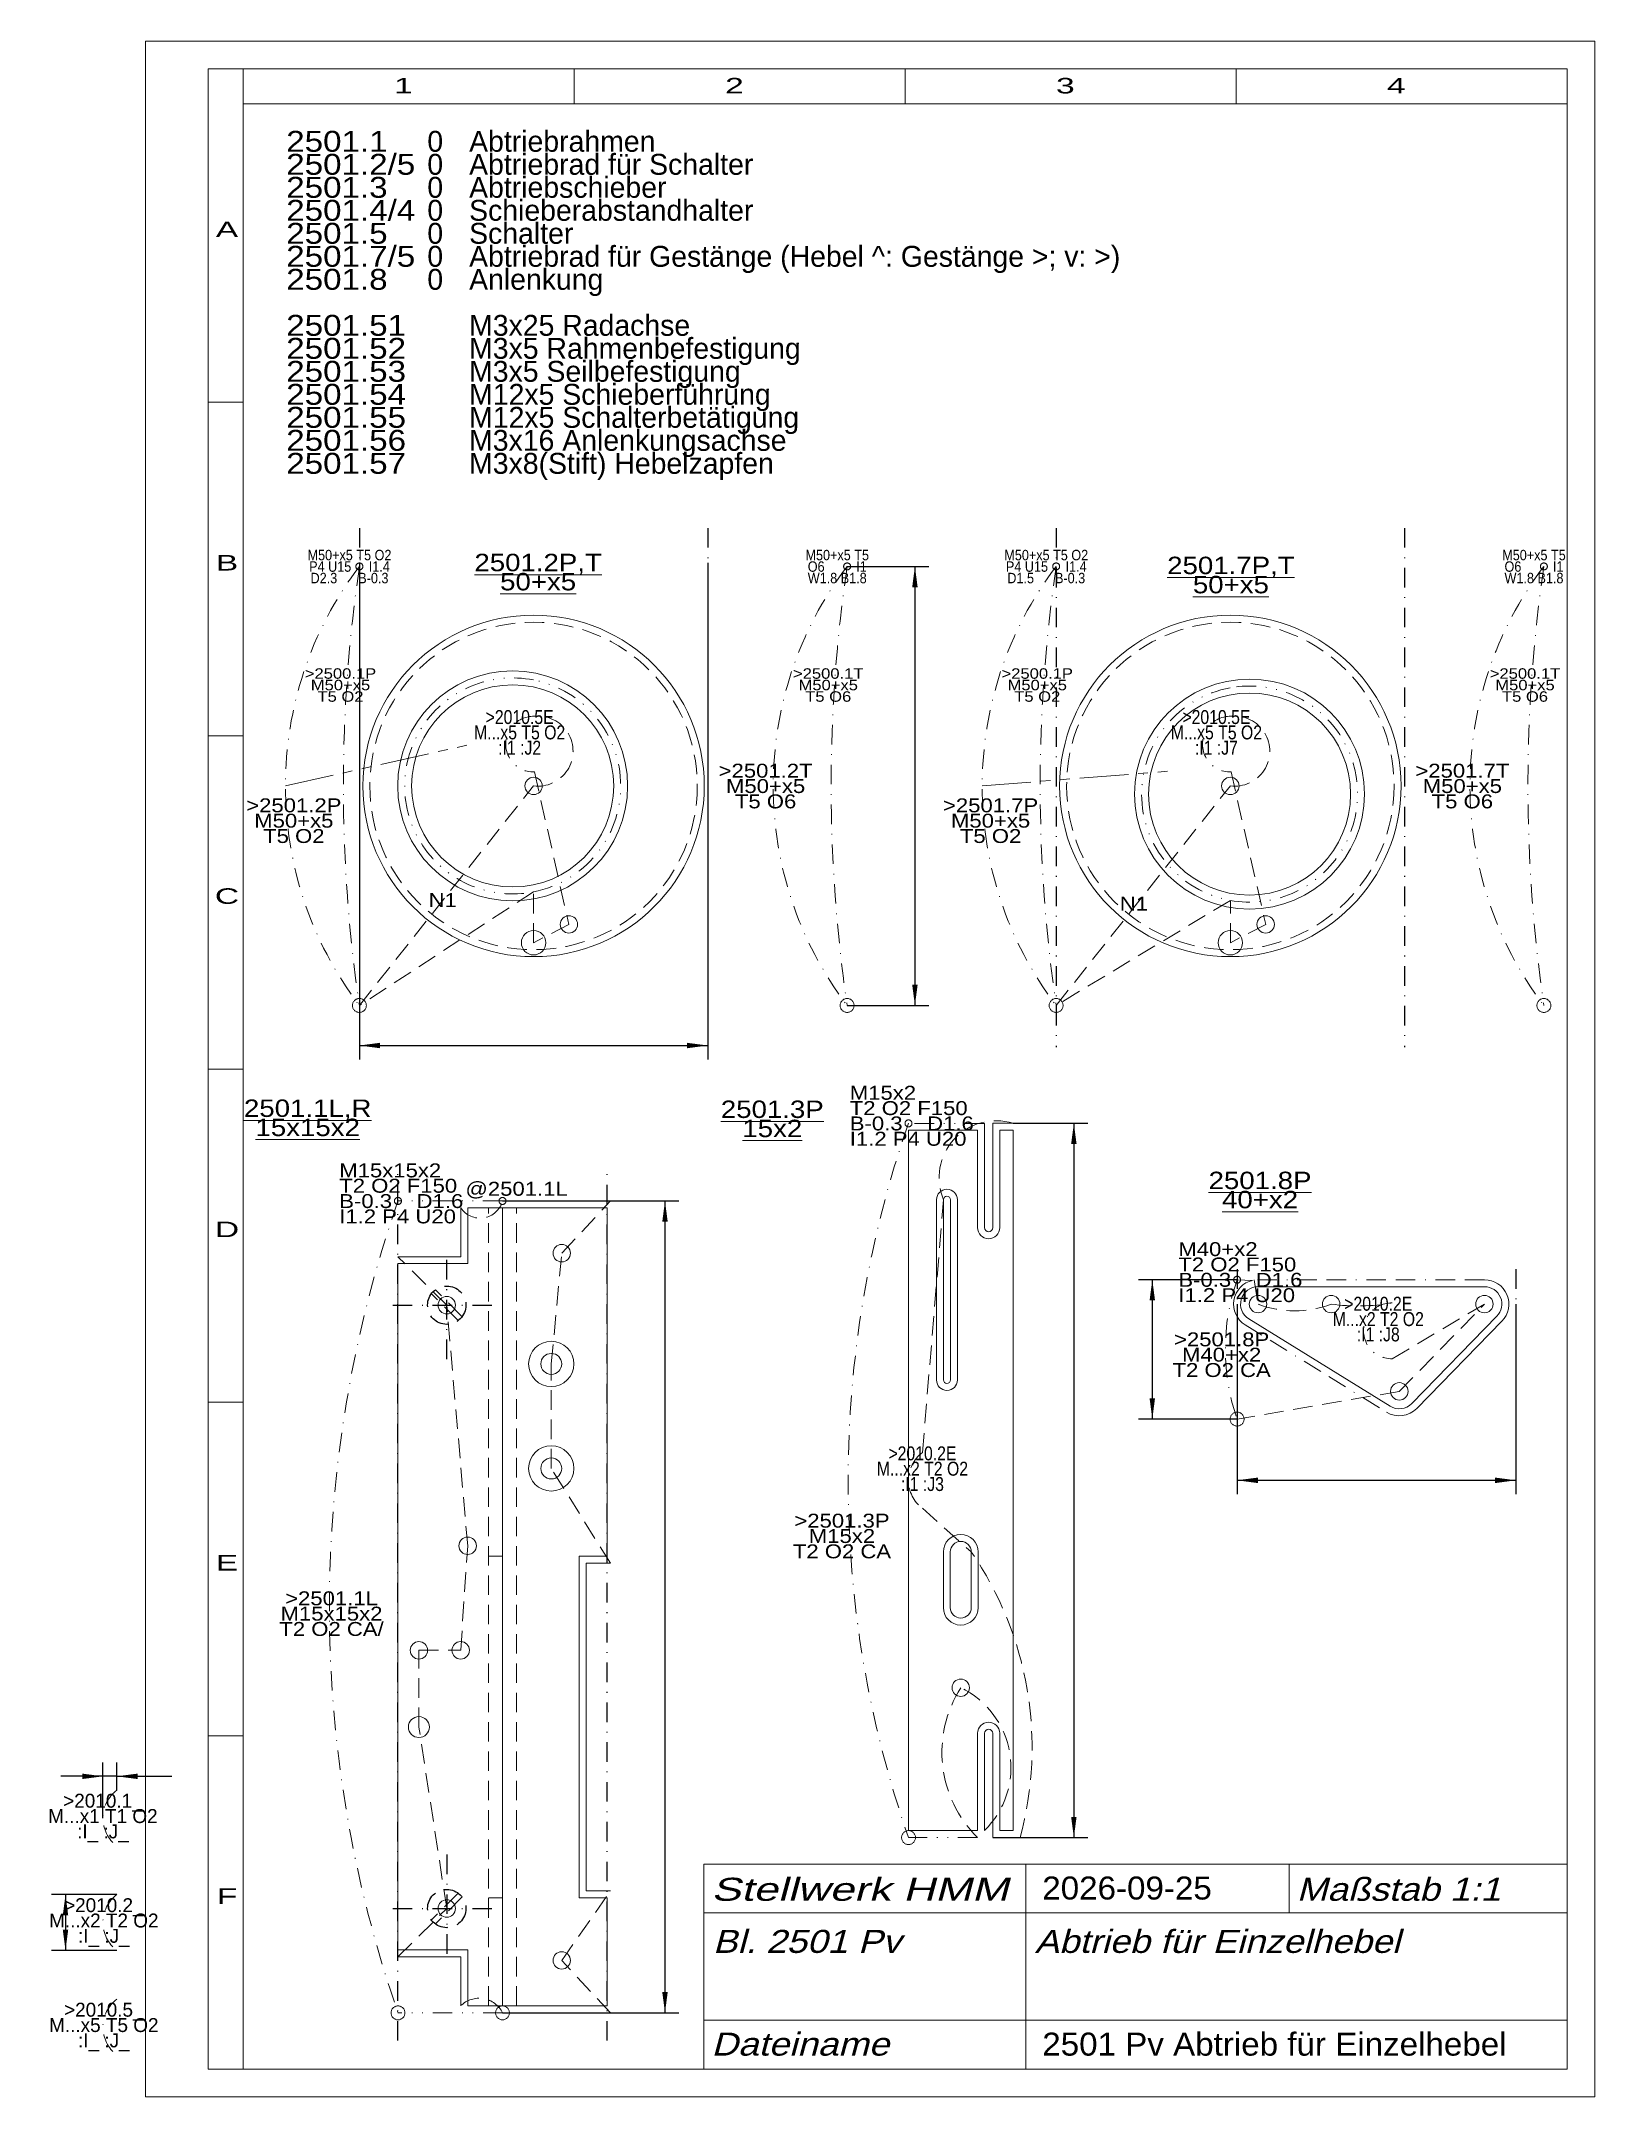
# Model space of a CAD drawing. Extents: x -14 to 209, y 1 to 296.
import ezdxf
from ezdxf.enums import TextEntityAlignment as Align

# ---------------------------------------------------------------- set-up
doc = ezdxf.new("R2010")
doc.units = 0
doc.header["$LTSCALE"] = 5.614231
for name, pattern in [('BORDER', [1.75, 0.5, -0.25, 0.5, -0.25, 0, -0.25]), ('DASHDOT', [1, 0.5, -0.25, 0, -0.25]), ('DASHED', [0.75, 0.5, -0.25]), ('DIVIDE', [1.25, 0.5, -0.25, 0, -0.25, 0, -0.25]), ('PHANTOM', [2.5, 1.25, -0.25, 0.25, -0.25, 0.25, -0.25])]:
    doc.linetypes.add(name, pattern=pattern)
for name, color, linetype, lineweight in [('2010___ ZIFFERN', 230, 'CONTINUOUS', 13), ('2501 ABTRIEBRAHMEN', 7, 'CONTINUOUS', 0), ('2501 HEBEL 22_5_0_22_5', 14, 'CONTINUOUS', 18), ('2501 ROLLEN', 134, 'CONTINUOUS', 18), ('2501 SCHIEBER', 142, 'CONTINUOUS', 18), ('2501_1L', 30, 'CONTINUOUS', 0), ('2501_1R', 14, 'CONTINUOUS', 0), ('2501_2P', 30, 'CONTINUOUS', 0), ('2501_2T', 14, 'CONTINUOUS', 0), ('2501_3P', 30, 'CONTINUOUS', 0), ('2501_7P', 30, 'CONTINUOUS', 0), ('2501_7T', 14, 'CONTINUOUS', 0), ('2501_8P', 30, 'CONTINUOUS', 0), ('2501___ ABTRIEB FÜR EINZELHEBEL', 6, 'DASHDOT', 0), ('BEMASSUNG', 7, 'CONTINUOUS', 25), ('BESCHRIFTUNG', 7, 'CONTINUOUS', 25), ('MASSGRENZEN', 172, 'CONTINUOUS', 25), ('MASSLINIEN', 172, 'CONTINUOUS', 25), ('MASSTEXTE', 212, 'CONTINUOUS', 25), ('MITTELLINIEN', 5, 'DASHDOT', 25), ('STANDARD', 7, 'CONTINUOUS', 0), ('UNSICHTBARE', 92, 'DASHED', 25)]:
    doc.layers.add(name, color=color, linetype=linetype, lineweight=lineweight)
doc.styles.add('Arial', font='arial.ttf')

# ---------------------------------------------------------------- blocks, each defined once
blk = doc.blocks.new('D352147968')
at = {"layer": 'MASSGRENZEN'}
for points in [[(111.41, 220.62), (111.8, 217.64), (111.02, 217.64)], [(111.41, 157.62), (111.02, 160.59), (111.8, 160.59)]]:
    blk.add_solid(points, dxfattribs=at)
at = {"layer": 'MASSLINIEN', "color": 172}
for p, q in [((101.68, 220.62), (113.41, 220.62)), ((111.41, 220.62), (111.41, 157.62)), ((101.68, 157.62), (113.41, 157.62))]:
    blk.add_line(p, q, dxfattribs=at)
blk = doc.blocks.new('D352146944')
at = {"layer": 'MASSGRENZEN'}
for points in [[(75.54, 129.56), (75.93, 126.59), (75.15, 126.59)], [(75.54, 13.06), (75.15, 16.03), (75.93, 16.03)]]:
    blk.add_solid(points, dxfattribs=at)
at = {"layer": 'MASSLINIEN', "color": 172}
for p, q in [((52.22, 129.56), (77.54, 129.56)), ((75.54, 129.56), (75.54, 13.06)), ((52.22, 13.06), (77.54, 13.06))]:
    blk.add_line(p, q, dxfattribs=at)
blk = doc.blocks.new('D352148480')
at = {"layer": 'MASSGRENZEN'}
for points in [[(134.22, 140.71), (134.61, 137.74), (133.83, 137.74)], [(134.22, 38.21), (133.83, 41.18), (134.61, 41.18)]]:
    blk.add_solid(points, dxfattribs=at)
at = {"layer": 'MASSLINIEN', "color": 172}
for p, q in [((125.49, 140.71), (136.22, 140.71)), ((134.22, 140.71), (134.22, 38.21)), ((122.59, 38.21), (136.22, 38.21))]:
    blk.add_line(p, q, dxfattribs=at)
blk = doc.blocks.new('D352148736')
at = {"layer": 'MASSGRENZEN'}
for points in [[(157.65, 89.48), (160.63, 89.87), (160.63, 89.08)], [(197.65, 89.48), (194.68, 89.08), (194.68, 89.87)]]:
    blk.add_solid(points, dxfattribs=at)
at = {"layer": 'MASSLINIEN', "color": 172}
for p, q in [((157.65, 114.76), (157.65, 87.48)), ((197.65, 114.76), (197.65, 87.48)), ((157.65, 89.48), (197.65, 89.48))]:
    blk.add_line(p, q, dxfattribs=at)
blk = doc.blocks.new('D352133376')
at = {"layer": 'MASSGRENZEN'}
for points in [[(145.48, 118.26), (145.87, 115.29), (145.09, 115.29)], [(145.48, 98.26), (145.09, 101.24), (145.87, 101.24)]]:
    blk.add_solid(points, dxfattribs=at)
at = {"layer": 'MASSLINIEN', "color": 172}
for p, q in [((157.65, 118.26), (143.48, 118.26)), ((145.48, 118.26), (145.48, 98.26)), ((157.65, 98.26), (143.48, 98.26))]:
    blk.add_line(p, q, dxfattribs=at)
blk = doc.blocks.new('D352143104')
at = {"layer": 'MASSGRENZEN'}
for points in [[(31.68, 151.87), (34.65, 152.26), (34.65, 151.48)], [(81.68, 151.87), (78.7, 151.48), (78.7, 152.26)]]:
    blk.add_solid(points, dxfattribs=at)
at = {"layer": 'MASSLINIEN', "color": 172}
for p, q in [((31.68, 221.12), (31.68, 149.87)), ((81.68, 221.12), (81.68, 149.87)), ((31.68, 151.87), (81.68, 151.87))]:
    blk.add_line(p, q, dxfattribs=at)
blk = doc.blocks.new('D397008128')
at = {"layer": 'MASSGRENZEN'}
for points in [[(-10.5, 30.02), (-10.11, 27.04), (-10.89, 27.04)], [(-10.5, 22.02), (-10.89, 24.99), (-10.11, 24.99)]]:
    blk.add_solid(points, dxfattribs=at)
at = {"layer": 'MASSLINIEN', "color": 172}
for p, q in [((-3.13, 30.02), (-12.5, 30.02)), ((-10.5, 30.02), (-10.5, 22.02)), ((-3.13, 22.02), (-12.5, 22.02))]:
    blk.add_line(p, q, dxfattribs=at)
blk = doc.blocks.new('D397009920')
at = {"layer": 'MASSGRENZEN'}
for points in [[(-5.13, 47), (-8.1, 46.61), (-8.1, 47.39)], [(-3.13, 47), (-0.15, 47.39), (-0.15, 46.61)]]:
    blk.add_solid(points, dxfattribs=at)
at = {"layer": 'MASSLINIEN', "color": 172}
for p, q in [((-5.13, 41.01), (-5.13, 49)), ((-3.13, 45.01), (-3.13, 49)), ((-5.13, 47), (-11.16, 47)), ((-3.13, 47), (-5.13, 47)), ((-3.13, 47), (4.77, 47))]:
    blk.add_line(p, q, dxfattribs=at)

msp = doc.modelspace()

# ---------------------------------------------------------------- linework, layer by layer
at = {"layer": '2010___ ZIFFERN', "linetype": 'DASHDOT'}
for centre in [(-0.13, 41.01), (-0.13, 26.02), (-0.13, 11.02)]:
    msp.add_arc(centre, 5, 126.8699, 233.1301, dxfattribs=at)
at = {"layer": '2501 ABTRIEBRAHMEN'}
for p, q in [((47.22, 120.57), (47.22, 128.57)), ((52.22, 14.08), (52.22, 128.56)), ((67.22, 78.57), (67.22, 128.56)), ((37.22, 22.08), (37.22, 120.57)), ((37.22, 120.57), (47.22, 120.57)), ((52.22, 78.57), (50.22, 78.57)), ((67.22, 78.57), (63.22, 78.57)), ((63.22, 29.57), (63.22, 78.57)), ((52.22, 29.57), (50.22, 29.57)), ((67.22, 29.57), (63.22, 29.57)), ((67.22, 14.08), (67.22, 29.57)), ((47.22, 22.08), (37.22, 22.08)), ((47.22, 14.08), (47.22, 22.08))]:
    msp.add_line(p, q, dxfattribs=at)
at = {"layer": '2501 ABTRIEBRAHMEN', "lineweight": 18}
for p, q in [((52.22, 128.56), (47.22, 128.56)), ((67.22, 128.56), (52.22, 128.56)), ((52.22, 14.07), (47.22, 14.07)), ((67.22, 14.07), (52.22, 14.07))]:
    msp.add_line(p, q, dxfattribs=at)
at = {"layer": '2501 ABTRIEBRAHMEN', "linetype": 'DASHED'}
for p, q in [((50.22, 14.08), (50.22, 128.56)), ((54.22, 14.08), (54.22, 128.57))]:
    msp.add_line(p, q, dxfattribs=at)
at = {"layer": '2501 HEBEL 22_5_0_22_5'}
for p, q in [((193.15, 117.26), (160.65, 117.26)), ((159.34, 112.63), (179.61, 100.11)), ((194.94, 113.01), (182.71, 100.49))]:
    msp.add_line(p, q, dxfattribs=at)
for centre, start, end in [((160.65, 114.76), 90, 238.3025), ((193.15, 114.76), 315.6738, 450), ((180.93, 102.24), 238.3025, 315.6738)]:
    msp.add_arc(centre, 2.5, start, end, dxfattribs=at)
at = {"layer": '2501 ROLLEN'}
for centre, radius in [((56.68, 189.12), 24.5), ((156.68, 189.12), 24.5), ((53.68, 189.12), 16.5), ((53.68, 189.12), 14.5), ((159.44, 187.95), 16.5), ((159.44, 187.95), 14.5)]:
    msp.add_circle(centre, radius, dxfattribs=at)
at = {"layer": '2501 ROLLEN', "linetype": 'DASHED'}
for centre in [(56.68, 189.12), (156.68, 189.12)]:
    msp.add_circle(centre, 23.5, dxfattribs=at)
at = {"layer": '2501 SCHIEBER'}
for p, q in [((110.49, 39.21), (110.49, 139.7)), ((120.39, 139.7), (110.49, 139.7)), ((120.39, 125.75), (120.39, 139.7)), ((123.59, 125.75), (123.59, 139.7)), ((123.59, 139.7), (125.49, 139.7)), ((125.49, 39.21), (125.49, 139.7)), ((114.51, 129.74), (114.51, 103.88)), ((117.51, 129.74), (117.51, 103.88)), ((115.49, 71.21), (115.49, 79.21)), ((120.49, 79.21), (120.49, 71.21)), ((120.39, 53.17), (120.39, 39.21)), ((123.59, 53.17), (123.59, 39.21)), ((120.39, 39.21), (110.49, 39.21)), ((123.59, 39.21), (125.49, 39.21))]:
    msp.add_line(p, q, dxfattribs=at)
for centre, radius, start, end in [((116.01, 129.74), 1.5, 0, 180), ((121.99, 125.75), 1.6, 180, 360), ((116.01, 103.88), 1.5, 180, 360), ((117.99, 79.21), 2.5, 0, 180), ((117.99, 71.21), 2.5, 180, 360), ((121.99, 53.17), 1.6, 0, 180)]:
    msp.add_arc(centre, radius, start, end, dxfattribs=at)
at = {"layer": '2501_1L', "linetype": 'DIVIDE'}
for p, q in [((52.22, 129.56), (37.22, 129.56)), ((52.23, 13.06), (37.22, 13.06))]:
    msp.add_line(p, q, dxfattribs=at)
at = {"layer": '2501_1L'}
for p, q in [((46.22, 121.57), (46.22, 128.57)), ((37.22, 121.57), (46.22, 121.57)), ((46.22, 21.08), (37.22, 21.08)), ((46.22, 14.08), (46.22, 21.08))]:
    msp.add_line(p, q, dxfattribs=at)
at = {"layer": '2501_1L', "linetype": 'DASHED'}
for p, q in [((44.22, 114.61), (37.22, 121.57)), ((47.22, 80.08), (44.22, 114.61)), ((46.22, 65.08), (47.22, 80.08)), ((40.22, 54.07), (40.22, 65.08)), ((40.22, 65.08), (46.22, 65.08)), ((44.22, 28.03), (40.22, 54.07)), ((37.22, 21.08), (44.22, 28.03))]:
    msp.add_line(p, q, dxfattribs=at)
at = {"layer": '2501_1L', "linetype": 'PHANTOM'}
for centre, radius in [((37.22, 129.56), 0.5), ((37.22, 13.06), 1)]:
    msp.add_circle(centre, radius, dxfattribs=at)
at = {"layer": '2501_1L'}
for centre, radius in [((44.22, 114.61), 1.25), ((47.22, 80.08), 1.25), ((40.22, 65.08), 1.25), ((46.22, 65.08), 1.25), ((40.22, 54.07), 1.5), ((44.22, 28.03), 1.25)]:
    msp.add_circle(centre, radius, dxfattribs=at)
at = {"layer": '2501_1L', "linetype": 'DASHED'}
for centre, radius, start, end in [((49, 130.44), 3.34, 214.0058, 344.7413), ((48.86, 11.4), 3.76, 26.1139, 134.6211)]:
    msp.add_arc(centre, radius, start, end, dxfattribs=at)
at = {"layer": '2501_1R', "linetype": 'BORDER'}
for p, q in [((67.72, 129.56), (52.22, 129.56)), ((67.74, 13.06), (52.22, 13.06))]:
    msp.add_line(p, q, dxfattribs=at)
at = {"layer": '2501_1R', "linetype": 'DASHED'}
for p, q in [((60.72, 122.07), (67.72, 129.56)), ((59.22, 106.18), (60.72, 122.07)), ((59.22, 91.18), (59.22, 106.18)), ((67.72, 77.57), (59.22, 91.18)), ((60.72, 20.58), (67.72, 30.57)), ((67.74, 13.06), (60.72, 20.58))]:
    msp.add_line(p, q, dxfattribs=at)
at = {"layer": '2501_1R'}
for p, q in [((64.22, 30.57), (64.22, 77.57)), ((67.72, 77.57), (64.22, 77.57)), ((67.72, 30.57), (64.22, 30.57))]:
    msp.add_line(p, q, dxfattribs=at)
at = {"layer": '2501_1R', "linetype": 'PHANTOM'}
for centre, radius in [((52.22, 129.56), 0.5), ((52.22, 13.06), 1)]:
    msp.add_circle(centre, radius, dxfattribs=at)
at = {"layer": '2501_1R'}
for centre, radius in [((60.72, 122.07), 1.25), ((59.22, 106.18), 3.25), ((59.22, 106.18), 1.5), ((59.22, 91.18), 3.25), ((59.22, 91.18), 1.5), ((60.72, 20.58), 1.25)]:
    msp.add_circle(centre, radius, dxfattribs=at)
at = {"layer": '2501_2P', "linetype": 'DASHED'}
for p, q in [((31.68, 157.62), (56.68, 189.12)), ((56.8, 191.12), (61.75, 169.25)), ((56.68, 173.91), (31.68, 157.62)), ((56.68, 166.62), (56.68, 173.91)), ((61.75, 169.25), (56.68, 166.62))]:
    msp.add_line(p, q, dxfattribs=at)
at = {"layer": '2501_2P', "linetype": 'PHANTOM'}
for centre, radius in [((31.68, 220.62), 0.5), ((31.68, 157.62), 1)]:
    msp.add_circle(centre, radius, dxfattribs=at)
at = {"layer": '2501_2P'}
for centre, radius in [((56.68, 189.12), 1.25), ((56.68, 166.62), 1.75), ((61.75, 169.25), 1.25)]:
    msp.add_circle(centre, radius, dxfattribs=at)
at = {"layer": '2501_2P', "linetype": 'DASHDOT'}
for centre, radius, start, end in [((246.84, 189.12), 217.46, 171.6711, 188.3289), ((56.68, 195.12), 4, 88.2101, 271.7899)]:
    msp.add_arc(centre, radius, start, end, dxfattribs=at)
at = {"layer": '2501_2P', "color": 14, "linetype": 'DIVIDE'}
msp.add_arc((53.68, 189.12), 15.5, 78.8401, 281.1599, dxfattribs=at)
at = {"layer": '2501_2P', "linetype": 'DIVIDE'}
msp.add_arc((53.68, 189.12), 15.5, 281.1599, 438.8401, dxfattribs=at)
at = {"layer": '2501_2P', "linetype": 'DASHED'}
msp.add_arc((57.31, 194.11), 5.03, 262.7629, 455.8051, dxfattribs=at)
at = {"layer": '2501_2T', "linetype": 'PHANTOM'}
for centre, radius in [((101.68, 220.62), 0.5), ((101.68, 157.62), 1)]:
    msp.add_circle(centre, radius, dxfattribs=at)
at = {"layer": '2501_2T', "linetype": 'DASHDOT'}
msp.add_arc((316.84, 189.12), 217.46, 171.6711, 188.3289, dxfattribs=at)
at = {"layer": '2501_3P', "linetype": 'DIVIDE'}
for p, q in [((121.39, 140.7), (110.49, 140.7)), ((120.39, 38.21), (110.49, 38.21))]:
    msp.add_line(p, q, dxfattribs=at)
at = {"layer": '2501_3P'}
for p, q in [((121.39, 125.75), (121.39, 140.7)), ((122.59, 125.75), (122.59, 140.71)), ((122.59, 140.71), (125.49, 140.71)), ((115.51, 129.74), (115.51, 103.88)), ((116.51, 129.74), (116.51, 103.88)), ((116.49, 71.21), (116.49, 79.21)), ((119.49, 79.21), (119.49, 71.21)), ((121.39, 53.17), (121.39, 39.21)), ((122.59, 53.17), (122.59, 38.21)), ((122.59, 38.21), (126.49, 38.21))]:
    msp.add_line(p, q, dxfattribs=at)
at = {"layer": '2501_3P', "linetype": 'DASHED'}
for p, q in [((112.49, 93.46), (115.51, 129.74)), ((112.49, 85.46), (119.49, 79.21))]:
    msp.add_line(p, q, dxfattribs=at)
at = {"layer": '2501_3P', "linetype": 'PHANTOM'}
for centre, radius in [((110.49, 140.7), 0.5), ((110.49, 38.21), 1)]:
    msp.add_circle(centre, radius, dxfattribs=at)
at = {"layer": '2501_3P'}
msp.add_circle((117.99, 59.71), 1.25, dxfattribs=at)
at = {"layer": '2501_3P', "linetype": 'DASHED'}
for centre, radius, start, end in [((123.07, 132.89), 8.19, 72.8469, 202.5585), ((78.79, 51.16), 49.43, 344.8078, 394.5702), ((132.51, 50.45), 17.22, 147.457, 225.2819), ((112.52, 48.27), 12.68, 314.3882, 424.4458)]:
    msp.add_arc(centre, radius, start, end, dxfattribs=at)
at = {"layer": '2501_3P'}
for centre, radius, start, end in [((116.01, 129.74), 0.5, 0, 180), ((121.99, 125.75), 0.6, 180, 360), ((116.01, 103.88), 0.5, 180, 360), ((117.99, 79.21), 1.5, 0, 180), ((117.99, 71.21), 1.5, 180, 360), ((121.99, 53.17), 0.6, 0, 180)]:
    msp.add_arc(centre, radius, start, end, dxfattribs=at)
at = {"layer": '2501_3P', "linetype": 'DASHDOT'}
msp.add_arc((115.49, 89.46), 5, 126.8699, 233.1301, dxfattribs=at)
at = {"layer": '2501_7P', "linetype": 'DASHED'}
for p, q in [((131.68, 157.62), (156.68, 189.12)), ((156.8, 191.12), (161.75, 169.25)), ((156.68, 172.7), (131.68, 157.62)), ((156.68, 166.62), (156.68, 172.7)), ((161.75, 169.25), (156.68, 166.62))]:
    msp.add_line(p, q, dxfattribs=at)
at = {"layer": '2501_7P', "linetype": 'PHANTOM'}
for centre, radius in [((131.68, 220.62), 0.5), ((131.68, 157.62), 1)]:
    msp.add_circle(centre, radius, dxfattribs=at)
at = {"layer": '2501_7P'}
for centre, radius in [((156.68, 189.12), 1.25), ((156.68, 166.62), 1.75), ((161.75, 169.25), 1.25)]:
    msp.add_circle(centre, radius, dxfattribs=at)
at = {"layer": '2501_7P', "linetype": 'DASHDOT'}
for centre, radius, start, end in [((346.84, 189.12), 217.46, 171.6711, 188.3289), ((156.68, 195.12), 4, 88.2101, 271.7899)]:
    msp.add_arc(centre, radius, start, end, dxfattribs=at)
at = {"layer": '2501_7P', "color": 14, "linetype": 'DIVIDE'}
msp.add_arc((159.44, 187.95), 15.5, 100.2788, 259.7212, dxfattribs=at)
at = {"layer": '2501_7P', "linetype": 'DIVIDE'}
msp.add_arc((159.44, 187.95), 15.5, 259.7212, 460.2788, dxfattribs=at)
at = {"layer": '2501_7P', "linetype": 'DASHED'}
msp.add_arc((157.31, 194.11), 5.03, 262.7629, 455.8051, dxfattribs=at)
at = {"layer": '2501_7T', "linetype": 'PHANTOM'}
for centre, radius in [((201.68, 220.62), 0.5), ((201.68, 157.62), 1)]:
    msp.add_circle(centre, radius, dxfattribs=at)
at = {"layer": '2501_7T', "linetype": 'DASHDOT'}
msp.add_arc((416.84, 189.12), 217.46, 171.6711, 188.3289, dxfattribs=at)
at = {"layer": '2501_8P'}
for p, q in [((157.65, 118.26), (159.88, 118.17)), ((195.66, 112.31), (183.43, 99.8))]:
    msp.add_line(p, q, dxfattribs=at)
at = {"layer": '2501_8P', "linetype": 'BORDER'}
for p, q in [((193.15, 118.26), (160.09, 118.26)), ((158.81, 111.78), (179.09, 99.26))]:
    msp.add_line(p, q, dxfattribs=at)
at = {"layer": '2501_8P', "linetype": 'DASHED'}
for p, q in [((160.09, 118.26), (160.65, 114.76)), ((179.91, 106.93), (193.15, 114.76)), ((180.93, 102.24), (193.15, 114.76)), ((180.93, 102.24), (157.65, 98.26))]:
    msp.add_line(p, q, dxfattribs=at)
at = {"layer": '2501_8P', "linetype": 'PHANTOM'}
for centre, radius in [((157.65, 118.26), 0.5), ((157.65, 98.26), 1)]:
    msp.add_circle(centre, radius, dxfattribs=at)
at = {"layer": '2501_8P'}
for centre in [(160.65, 114.76), (171.15, 114.76), (193.15, 114.76), (180.93, 102.24)]:
    msp.add_circle(centre, 1.25, dxfattribs=at)
for centre, start, end in [((160.65, 114.76), 102.7959, 238.3025), ((193.15, 114.76), 315.6738, 450), ((180.93, 102.24), 238.3025, 315.6738)]:
    msp.add_arc(centre, 3.5, start, end, dxfattribs=at)
at = {"layer": '2501_8P', "linetype": 'DASHED'}
for centre, radius, start, end in [((165.9, 128.51), 14.72, 249.1018, 290.8982), ((175, 142.78), 28.28, 262.1893, 280.0068)]:
    msp.add_arc(centre, radius, start, end, dxfattribs=at)
at = {"layer": '2501_8P', "linetype": 'DASHDOT'}
msp.add_arc((179.79, 110.93), 4, 88.2101, 271.7899, dxfattribs=at)
at = {"layer": '2501___ ABTRIEB FÜR EINZELHEBEL', "linetype": 'PHANTOM'}
for p, q in [((21.07, 189.12), (47.54, 195.06)), ((121.07, 189.12), (148.87, 191.32))]:
    msp.add_line(p, q, dxfattribs=at)
at = {"layer": '2501___ ABTRIEB FÜR EINZELHEBEL'}
for centre in [(73.16, 189.12), (143.16, 189.12), (173.16, 189.12), (243.16, 189.12)]:
    msp.add_arc(centre, 52.09, 142.7898, 217.2102, dxfattribs=at)
at = {"layer": '2501___ ABTRIEB FÜR EINZELHEBEL', "linetype": 'DASHDOT'}
for centre, radius in [((257.71, 89.46), 155.89), ((204.57, 71.31), 177.2), ((186.38, 108.26), 30.42)]:
    msp.add_arc(centre, radius, 160.8077, 199.1923, dxfattribs=at)
at = {"layer": 'MITTELLINIEN'}
for p, q in [((31.68, 226.12), (31.68, 151.62)), ((81.68, 226.12), (81.68, 151.62)), ((131.68, 226.12), (131.68, 151.62)), ((181.68, 226.12), (181.68, 151.62)), ((37.22, 9.08), (37.22, 133.57)), ((67.22, 9.08), (67.22, 133.56)), ((44.22, 106.86), (44.22, 122.36)), ((157.65, 119.76), (157.65, 92.68)), ((197.65, 119.76), (197.65, 92.44)), ((36.47, 114.61), (51.97, 114.61)), ((44.22, 35.78), (44.22, 20.28)), ((36.47, 28.03), (51.97, 28.03))]:
    msp.add_line(p, q, dxfattribs=at)
at = {"layer": 'STANDARD'}
for p, q in [((1, 1), (1, 296)), ((1, 296), (209, 296)), ((209, 296), (209, 1)), ((10, 5), (10, 292)), ((10, 292), (15, 292)), ((15, 292), (205, 292)), ((15, 287), (15, 292)), ((62.5, 292), (62.5, 287)), ((110, 292), (110, 287)), ((157.5, 292), (157.5, 287)), ((205, 292), (205, 287)), ((15, 287), (205, 287)), ((15, 5), (15, 287)), ((205, 287), (205, 5)), ((10, 244.17), (15, 244.17)), ((10, 196.33), (15, 196.33)), ((205, 182.12), (205, 5.12)), ((10, 148.5), (15, 148.5)), ((10, 100.67), (15, 100.67)), ((10, 52.83), (15, 52.83)), ((10, 5), (15, 5)), ((205, 5), (15, 5)), ((209, 1), (1, 1))]:
    msp.add_line(p, q, dxfattribs=at)
at = {"layer": 'STANDARD', "lineweight": 0}
for p, q in [((81.11, 34.4), (205, 34.4)), ((81.11, 34.4), (81.11, 5)), ((127.31, 34.4), (127.31, 5)), ((165.11, 34.4), (165.11, 27.4)), ((81.11, 27.4), (205, 27.4)), ((81.11, 12), (205, 12))]:
    msp.add_line(p, q, dxfattribs=at)
at = {"layer": 'UNSICHTBARE'}
for p, q in [((45.89, 112.38), (42.04, 116.23)), ((46.45, 112.95), (42.6, 116.8)), ((45.89, 30.26), (42.04, 26.41)), ((46.45, 29.69), (42.6, 25.85))]:
    msp.add_line(p, q, dxfattribs=at)
for centre in [(44.22, 114.61), (44.22, 28.03)]:
    msp.add_circle(centre, 2.75, dxfattribs=at)

# ---------------------------------------------------------------- block references
at = {"layer": 'BEMASSUNG'}
for name in ['D352143104', 'D352147968', 'D352148480', 'D352146944', 'D352133376', 'D352148736', 'D397009920', 'D397008128']:
    msp.add_blockref(name, (0, 0), dxfattribs=at)

# ---------------------------------------------------------------- texts
at = {"layer": '2010___ ZIFFERN', "linetype": 'DASHDOT', "char_height": 2, "attachment_point": 5, "line_spacing_factor": 0.66, "style": 'Arial'}
for s, insert in [('\\W0.972806;>2010.1_\\PM...x1 T1 O2\\P:I_ :J_', (-5.13, 41.01)), ('\\W0.972806;>2010.2_\\PM...x2 T2 O2\\P:I_ :J_', (-5, 26.02)), ('\\W0.972806;>2010.5_\\PM...x5 T5 O2\\P:I_ :J_', (-5, 11.02))]:
    msp.add_mtext(s, dxfattribs=dict(at, insert=insert))
at = {"layer": '2501_1L', "insert": (28.79, 126.32), "char_height": 2, "attachment_point": 7, "line_spacing_factor": 0.66, "style": 'Arial'}
msp.add_mtext('\\W1.135084;M15x15x2 \\PT2 O2 F150\\PB-0.3    D1.6\\PI1.2 P4 U20', dxfattribs=at)
at = {"layer": '2501_1R', "style": 'Arial', "width": 1.135129}
msp.add_text('@2501.1L', height=2, dxfattribs=at).set_placement((46.9, 130.31))
at = {"layer": '2501_2P', "linetype": 'PHANTOM', "style": 'Arial', "width": 1.135027}
msp.add_text('N1', height=2, dxfattribs=at).set_placement((41.62, 171.74))
at = {"layer": '2501_2P', "linetype": 'DIVIDE', "insert": (30.26, 220.59), "char_height": 1.5, "attachment_point": 5, "line_spacing_factor": 0.66, "style": 'Arial'}
msp.add_mtext('\\W0.864827;M50+x5 T5 O2\\PP4 U15     I1.4\\PD2.3      B-0.3', dxfattribs=at)
at = {"layer": '2501_2P', "insert": (28.97, 203.59), "char_height": 1.5, "attachment_point": 5, "line_spacing_factor": 0.66, "style": 'Arial'}
msp.add_mtext('\\W1.135110;>2500.1P\\PM50+x5\\PT5 O2', dxfattribs=at)
at = {"layer": '2501_2P', "linetype": 'DASHDOT', "insert": (54.68, 196.79), "char_height": 2, "attachment_point": 5, "line_spacing_factor": 0.66, "style": 'Arial'}
msp.add_mtext('\\W0.810845;>2010.5E\\PM...x5 T5 O2\\P:I1 :J2', dxfattribs=at)
at = {"layer": '2501_2T', "linetype": 'DIVIDE', "insert": (100.26, 220.59), "char_height": 1.5, "attachment_point": 5, "line_spacing_factor": 0.66, "style": 'Arial'}
msp.add_mtext('\\W0.864843;M50+x5 T5\\PO6         I1\\PW1.8 B1.8', dxfattribs=at)
at = {"layer": '2501_2T', "insert": (98.97, 203.59), "char_height": 1.5, "attachment_point": 5, "line_spacing_factor": 0.66, "style": 'Arial'}
msp.add_mtext('\\W1.135136;>2500.1T\\PM50+x5\\PT5 O6', dxfattribs=at)
at = {"layer": '2501_3P', "insert": (102.06, 137.46), "char_height": 2, "attachment_point": 7, "line_spacing_factor": 0.66, "style": 'Arial'}
msp.add_mtext('\\W1.135081;M15x2 \\PT2 O2 F150\\PB-0.3    D1.6\\PI1.2 P4 U20', dxfattribs=at)
at = {"layer": '2501_3P', "linetype": 'DASHDOT', "insert": (112.49, 91.13), "char_height": 2, "attachment_point": 5, "line_spacing_factor": 0.66, "style": 'Arial'}
msp.add_mtext('\\W0.810845;>2010.2E\\PM...x2 T2 O2\\P:I1 :J3', dxfattribs=at)
at = {"layer": '2501_7P', "linetype": 'PHANTOM', "style": 'Arial', "width": 1.135027}
msp.add_text('N1', height=2, dxfattribs=at).set_placement((140.82, 171.22))
at = {"layer": '2501_7P', "linetype": 'DIVIDE', "insert": (130.26, 220.59), "char_height": 1.5, "attachment_point": 5, "line_spacing_factor": 0.66, "style": 'Arial'}
msp.add_mtext('\\W0.864827;M50+x5 T5 O2\\PP4 U15     I1.4\\PD1.5      B-0.3', dxfattribs=at)
at = {"layer": '2501_7P', "insert": (128.97, 203.59), "char_height": 1.5, "attachment_point": 5, "line_spacing_factor": 0.66, "style": 'Arial'}
msp.add_mtext('\\W1.135110;>2500.1P\\PM50+x5\\PT5 O2', dxfattribs=at)
at = {"layer": '2501_7P', "linetype": 'DASHDOT', "insert": (154.68, 196.79), "char_height": 2, "attachment_point": 5, "line_spacing_factor": 0.66, "style": 'Arial'}
msp.add_mtext('\\W0.810845;>2010.5E\\PM...x5 T5 O2\\P:I1 :J7', dxfattribs=at)
at = {"layer": '2501_7T', "linetype": 'DIVIDE', "insert": (200.26, 220.59), "char_height": 1.5, "attachment_point": 5, "line_spacing_factor": 0.66, "style": 'Arial'}
msp.add_mtext('\\W0.864843;M50+x5 T5\\PO6         I1\\PW1.8 B1.8', dxfattribs=at)
at = {"layer": '2501_7T', "insert": (198.97, 203.59), "char_height": 1.5, "attachment_point": 5, "line_spacing_factor": 0.66, "style": 'Arial'}
msp.add_mtext('\\W1.135136;>2500.1T\\PM50+x5\\PT5 O6', dxfattribs=at)
at = {"layer": '2501_8P', "insert": (149.22, 115.02), "char_height": 2, "attachment_point": 7, "line_spacing_factor": 0.66, "style": 'Arial'}
msp.add_mtext('\\W1.135096;M40+x2 \\PT2 O2 F150\\PB-0.3    D1.6\\PI1.2 P4 U20', dxfattribs=at)
at = {"layer": '2501_8P', "linetype": 'DASHDOT', "insert": (177.91, 112.6), "char_height": 2, "attachment_point": 5, "line_spacing_factor": 0.66, "style": 'Arial'}
msp.add_mtext('\\W0.810845;>2010.2E\\PM...x2 T2 O2\\P:I1 :J8', dxfattribs=at)
at = {"layer": '2501___ ABTRIEB FÜR EINZELHEBEL', "line_spacing_factor": 0.66, "style": 'Arial'}
for s, insert, char_height, attachment_point in [('\\W0.972841;Abtriebrahmen\\PAbtriebrad für Schalter\\PAbtriebschieber\\PSchieberabstandhalter\\PSchalter\\PAbtriebrad für Gestänge (Hebel ^ : Gestänge >; v: >)\\PAnlenkung\\P\\PM3x25 Radachse\\PM3x5 Rahmenbefestigung\\PM3x5 Seilbefestigung\\PM12x5 Schieberführung\\PM12x5 Schalterbetätigung\\PM3x16 Anlenkungsachse\\PM3x8(Stift) Hebelzapfen', (47.43, 283.12), 3, 1), ('\\W1.135138;2501.1\\P2501.2/5\\P2501.3\\P2501.4/4\\P2501.5\\P2501.7/5\\P2501.8\\P\\P2501.51\\P2501.52\\P2501.53\\P2501.54\\P2501.55\\P2501.56\\P2501.57', (21.18, 283.12), 3, 1), ('\\W0.972828;0\\P0\\P0\\P0\\P0\\P0\\P0\\P', (41.43, 283.12), 3, 1), ('\\W1.135094;\\L2501.2P,T\\P50+x5', (57.33, 219.79), 2.5, 5), ('\\W1.135094;\\L2501.7P,T\\P50+x5', (156.76, 219.37), 2.5, 5), ('\\W1.134932;>2501.2T\\PM50+x5\\PT5 O6', (89.98, 189.09), 2, 5), ('\\W1.135136;>2501.7T\\PM50+x5\\PT5 O6', (189.98, 189.09), 2, 5), ('\\W1.134914;>2501.2P\\PM50+x5\\PT5 O2', (22.27, 184.12), 2, 5), ('\\W1.135110;>2501.7P\\PM50+x5\\PT5 O2', (122.27, 184.12), 2, 5), ('\\W1.135103;\\L2501.1L,R\\P15x15x2', (24.26, 141.48), 2.5, 5), ('\\W1.135098;\\L2501.3P\\P15x2', (90.94, 141.33), 2.5, 5), ('\\W1.135098;\\L2501.8P\\P40+x2', (160.94, 131.12), 2.5, 5), ('\\W1.135110;>2501.8P\\PM40+x2\\PT2 O2 CA', (155.43, 107.49), 2, 5), ('\\W1.135110;>2501.3P\\PM15x2\\PT2 O2 CA', (100.94, 81.47), 2, 5), ('\\W1.135145;>2501.1L\\PM15x15x2\\PT2 O2 CA/', (27.68, 70.33), 2, 5)]:
    msp.add_mtext(s, dxfattribs=dict(at, insert=insert, char_height=char_height, attachment_point=attachment_point))
at = {"layer": 'BESCHRIFTUNG', "style": 'Arial', "oblique": 15}
for s, width, p in [('Stellwerk HMM', 1.375804, (82.2, 32.44)), ('Maßstab 1:1', 1.143719, (166.2, 32.44)), ('Bl. 2501 Pv', 1.143715, (82.42, 24.96)), ('Abtrieb für Einzelhebel', 1.130208, (128.62, 24.96)), ('Dateiname', 1.143709, (82.2, 10.22))]:
    msp.add_text(s, height=3.3, dxfattribs=dict(at, width=width)).set_placement(p, align=Align.TOP_LEFT)
at = {"layer": 'BESCHRIFTUNG', "style": 'Arial'}
for s, width, p in [('2026-09-25', 1.031837, (129.69, 32.62)), ('2501 Pv Abtrieb für Einzelhebel', 1.031821, (129.69, 10.22))]:
    msp.add_text(s, height=3.3, dxfattribs=dict(at, width=width)).set_placement(p, align=Align.TOP_LEFT)
at = {"layer": 'STANDARD', "style": 'Arial'}
for s, width, p in [('1', 1.547923, (38, 290.72)), ('2', 1.547922, (85.5, 290.72)), ('3', 1.547923, (133, 290.72)), ('4', 1.547923, (180.5, 290.72)), ('A', 1.547987, (12.68, 270.1)), ('B', 1.547987, (12.68, 222.26)), ('C', 1.548103, (12.68, 174.43)), ('D', 1.548104, (12.68, 126.6)), ('E', 1.547987, (12.68, 78.76)), ('F', 1.547769, (12.68, 30.93))]:
    msp.add_text(s, height=2.23, dxfattribs=dict(at, width=width)).set_placement(p, align=Align.TOP_CENTER)

doc.saveas('drawing.dxf')
